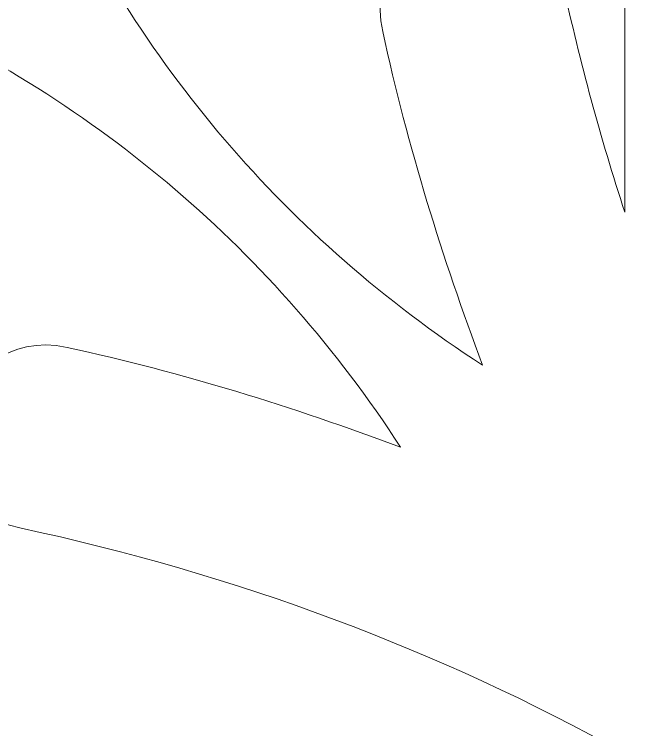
# Model space of a CAD drawing. Extents: x -703 to 2528, y -2539 to -41.
# Drawn here: x 1151.19 to 1169.73, y -1198.88 to -1177.71 of the extents above; entities that cross this region are included whole.
import ezdxf

# ---------------------------------------------------------------- set-up
doc = ezdxf.new("R2010")
doc.units = 0
doc.header["$MEASUREMENT"] = 0
doc.layers.add('Layer 1', color=7, linetype='Continuous', lineweight=0)

msp = doc.modelspace()

# ---------------------------------------------------------------- linework, layer by layer
at = {"layer": 'Layer 1'}
for points, knots in [([(1470.855, -1093.55), (1461.435, -1087.25), (1448.635, -1084.05), (1432.805, -1084.05), (1432.805, -1084.05), (1407.635, -1084.05), (1407.635, -1084.05), (1392.105, -1084.05), (1381.075, -1085.44), (1373.925, -1088.29), (1366.635, -1091.21), (1361.165, -1096.53), (1357.675, -1104.09), (1354.355, -1111.28), (1350.545, -1123.08), (1346.335, -1139.16), (1346.335, -1139.16), (1290.005, -1351.55), (1290.005, -1351.55), (1290.005, -1351.55), (1233.665, -1139.16), (1233.665, -1139.16), (1229.445, -1123.05), (1225.635, -1111.25), (1222.325, -1104.09), (1218.835, -1096.53), (1213.375, -1091.21), (1206.075, -1088.29), (1198.925, -1085.44), (1187.905, -1084.05), (1172.365, -1084.05), (1172.365, -1084.05), (1147.195, -1084.05), (1147.195, -1084.05), (1131.365, -1084.05), (1118.565, -1087.25), (1109.145, -1093.55), (1099.485, -1100.03), (1094.585, -1112.51), (1094.585, -1130.64), (1094.585, -1130.64), (1094.585, -1447.99), (1094.585, -1447.99), (1094.585, -1463.94), (1098.255, -1476.04), (1105.505, -1483.95), (1112.795, -1491.91), (1122.315, -1495.95), (1133.785, -1495.95), (1145.635, -1495.95), (1155.295, -1491.86), (1162.505, -1483.79), (1169.645, -1475.79), (1173.265, -1463.74), (1173.265, -1447.99), (1173.265, -1447.99), (1173.265, -1187.28), (1173.265, -1187.28), (1173.265, -1187.28), (1233.615, -1427.14), (1233.615, -1427.14), (1233.615, -1427.14), (1233.625, -1427.15), (1233.625, -1427.15), (1235.835, -1435.64), (1238.005, -1443.79), (1240.055, -1451.38), (1242.185, -1459.26), (1245.155, -1466.55), (1248.865, -1473.05), (1252.665, -1479.7), (1258.045, -1485.22), (1264.865, -1489.49), (1271.725, -1493.78), (1280.185, -1495.95), (1290.005, -1495.95), (1303.035, -1495.95), (1313.425, -1492.55), (1320.885, -1485.86), (1328.215, -1479.28), (1333.335, -1471.86), (1336.075, -1463.82), (1338.715, -1456.07), (1342.185, -1443.73), (1346.385, -1427.14), (1346.385, -1427.14), (1406.735, -1187.28), (1406.735, -1187.28), (1406.735, -1187.28), (1406.735, -1447.99), (1406.735, -1447.99), (1406.735, -1463.75), (1410.405, -1475.8), (1417.645, -1483.8), (1424.935, -1491.86), (1434.365, -1495.95), (1445.665, -1495.95), (1457.695, -1495.95), (1467.445, -1491.86), (1474.655, -1483.79), (1481.795, -1475.79), (1485.415, -1463.74), (1485.415, -1447.99), (1485.415, -1447.99), (1485.415, -1130.64), (1485.415, -1130.64), (1485.415, -1112.51), (1480.515, -1100.03), (1470.855, -1093.55)], [0, 0, 0, 0, 1, 1, 1, 2, 2, 2, 3, 3, 3, 4, 4, 4, 5, 5, 5, 6, 6, 6, 7, 7, 7, 8, 8, 8, 9, 9, 9, 10, 10, 10, 11, 11, 11, 12, 12, 12, 13, 13, 13, 14, 14, 14, 15, 15, 15, 16, 16, 16, 17, 17, 17, 18, 18, 18, 19, 19, 19, 20, 20, 20, 21, 21, 21, 22, 22, 22, 23, 23, 23, 24, 24, 24, 25, 25, 25, 26, 26, 26, 27, 27, 27, 28, 28, 28, 29, 29, 29, 30, 30, 30, 31, 31, 31, 32, 32, 32, 33, 33, 33, 34, 34, 34, 35, 35, 35, 36, 36, 36, 36]), ([(1248.973, -1212.474), (1240.263, -1204.904), (1230.455, -1198.244), (1220.471, -1192.206), (1213.591, -1180.658), (1206.033, -1169.628), (1201.778, -1156.754), (1198.344, -1146.32), (1196.024, -1136.735), (1188.864, -1128.037), (1182.567, -1120.387), (1175.646, -1113.281), (1168.513, -1106.347), (1170.966, -1115.986), (1173.657, -1125.532), (1177.131, -1134.812), (1181.082, -1145.366), (1188.241, -1152.167), (1195.546, -1160.36), (1204.575, -1170.463), (1210.342, -1182.541), (1216.905, -1194.261), (1217.223, -1209.641), (1218.615, -1225.298), (1222.739, -1239.723), (1208.539, -1213.565), (1205.318, -1181.348), (1180.485, -1162.071), (1176.548, -1159.008), (1172.133, -1156.834), (1167.559, -1155.508), (1167.506, -1155.389), (1167.453, -1155.269), (1167.373, -1155.15), (1160.572, -1144.703), (1151.463, -1131.458), (1154.685, -1118.24), (1156.475, -1110.948), (1160.267, -1105.088), (1165.49, -1101.084), (1171.563, -1098.565), (1178.536, -1098.207), (1185.735, -1100.315), (1198.795, -1104.133), (1205.715, -1118.637), (1211.363, -1129.748), (1211.416, -1129.88), (1211.509, -1129.933), (1211.589, -1130.039), (1210.435, -1134.68), (1210.117, -1139.612), (1210.793, -1144.57), (1214.28, -1169.901), (1232.343, -1187.119), (1247.34, -1206.317), (1247.34, -1206.317), (1248.973, -1212.474), (1248.973, -1212.474)], [0, 0, 0, 0, 1, 1, 1, 2, 2, 2, 3, 3, 3, 4, 4, 4, 5, 5, 5, 6, 6, 6, 7, 7, 7, 8, 8, 8, 9, 9, 9, 10, 10, 10, 11, 11, 11, 12, 12, 12, 13, 13, 13, 14, 14, 14, 15, 15, 15, 16, 16, 16, 17, 17, 17, 18, 18, 18, 19, 19, 19, 19]), ([(1169.265, -1183.568), (1168.551, -1181.376), (1167.934, -1179.132), (1167.439, -1176.827), (1166.684, -1173.34), (1161.354, -1174.759), (1162.096, -1178.219), (1162.839, -1181.64), (1163.86, -1184.914), (1165.053, -1188.096), (1159.233, -1184.304), (1154.884, -1179.187), (1151.967, -1172.796), (1150.96, -1170.569), (1148.427, -1171.219), (1147.393, -1172.863), (1145.749, -1173.897), (1145.1, -1176.429), (1147.327, -1177.437), (1153.717, -1180.353), (1158.835, -1184.702), (1162.627, -1190.522), (1159.445, -1189.329), (1156.17, -1188.308), (1152.75, -1187.566), (1149.289, -1186.823), (1147.87, -1192.153), (1151.357, -1192.909), (1157.78, -1194.288), (1163.772, -1196.531), (1169.265, -1199.588), (1169.265, -1199.588), (1169.265, -1207.951), (1169.265, -1207.951), (1165.445, -1206.962), (1161.538, -1206.179), (1157.549, -1205.623), (1154.075, -1205.146), (1152.643, -1210.476), (1156.157, -1210.966), (1160.635, -1211.59), (1165.01, -1212.493), (1169.265, -1213.663), (1169.265, -1213.663), (1169.265, -1223.772), (1169.265, -1223.772), (1168.882, -1223.608), (1168.497, -1223.45), (1168.115, -1223.283), (1147.632, -1214.334), (1121.248, -1184.556), (1139.279, -1164.749), (1159.087, -1146.718), (1188.864, -1173.101), (1197.813, -1193.585), (1204.761, -1209.521), (1209.229, -1226.332), (1217.396, -1241.566), (1199.882, -1226.147), (1188.798, -1205.332), (1185.497, -1181.626), (1185.006, -1178.113), (1179.677, -1179.545), (1180.154, -1183.018), (1181.599, -1193.386), (1184.542, -1203.21), (1188.785, -1212.332), (1186.355, -1210.316), (1184.122, -1208.15), (1182.067, -1205.86), (1182.067, -1205.86), (1173.205, -1170.64), (1173.205, -1170.64), (1173.205, -1170.64), (1169.265, -1171.13), (1169.265, -1171.13), (1169.265, -1171.13), (1169.265, -1183.568), (1169.265, -1183.568)], [0, 0, 0, 0, 1, 1, 1, 2, 2, 2, 3, 3, 3, 4, 4, 4, 5, 5, 5, 6, 6, 6, 7, 7, 7, 8, 8, 8, 9, 9, 9, 10, 10, 10, 11, 11, 11, 12, 12, 12, 13, 13, 13, 14, 14, 14, 15, 15, 15, 16, 16, 16, 17, 17, 17, 18, 18, 18, 19, 19, 19, 20, 20, 20, 21, 21, 21, 22, 22, 22, 23, 23, 23, 24, 24, 24, 25, 25, 25, 26, 26, 26, 26]), ([(1169.265, -1242.386), (1169.107, -1242.383), (1168.949, -1242.378), (1168.792, -1242.375), (1157.072, -1235.812), (1144.994, -1230.045), (1134.891, -1221.016), (1126.698, -1213.711), (1119.896, -1206.551), (1109.343, -1202.6), (1105.792, -1201.272), (1102.203, -1200.059), (1098.585, -1198.929), (1098.585, -1198.929), (1098.585, -1179.493), (1098.585, -1179.493), (1109.817, -1179.564), (1120.767, -1187.04), (1129.68, -1192.843), (1129.8, -1192.922), (1129.919, -1192.975), (1130.038, -1193.028), (1131.364, -1197.602), (1133.539, -1202.017), (1136.601, -1205.955), (1145.396, -1217.284), (1156.887, -1224.11), (1169.265, -1229.538), (1169.265, -1229.538), (1169.265, -1242.386), (1169.265, -1242.386)], [0, 0, 0, 0, 1, 1, 1, 2, 2, 2, 3, 3, 3, 4, 4, 4, 5, 5, 5, 6, 6, 6, 7, 7, 7, 8, 8, 8, 9, 9, 9, 10, 10, 10, 10])]:
    msp.add_open_spline(points, degree=3, knots=knots, dxfattribs=at)

doc.saveas('drawing.dxf')
